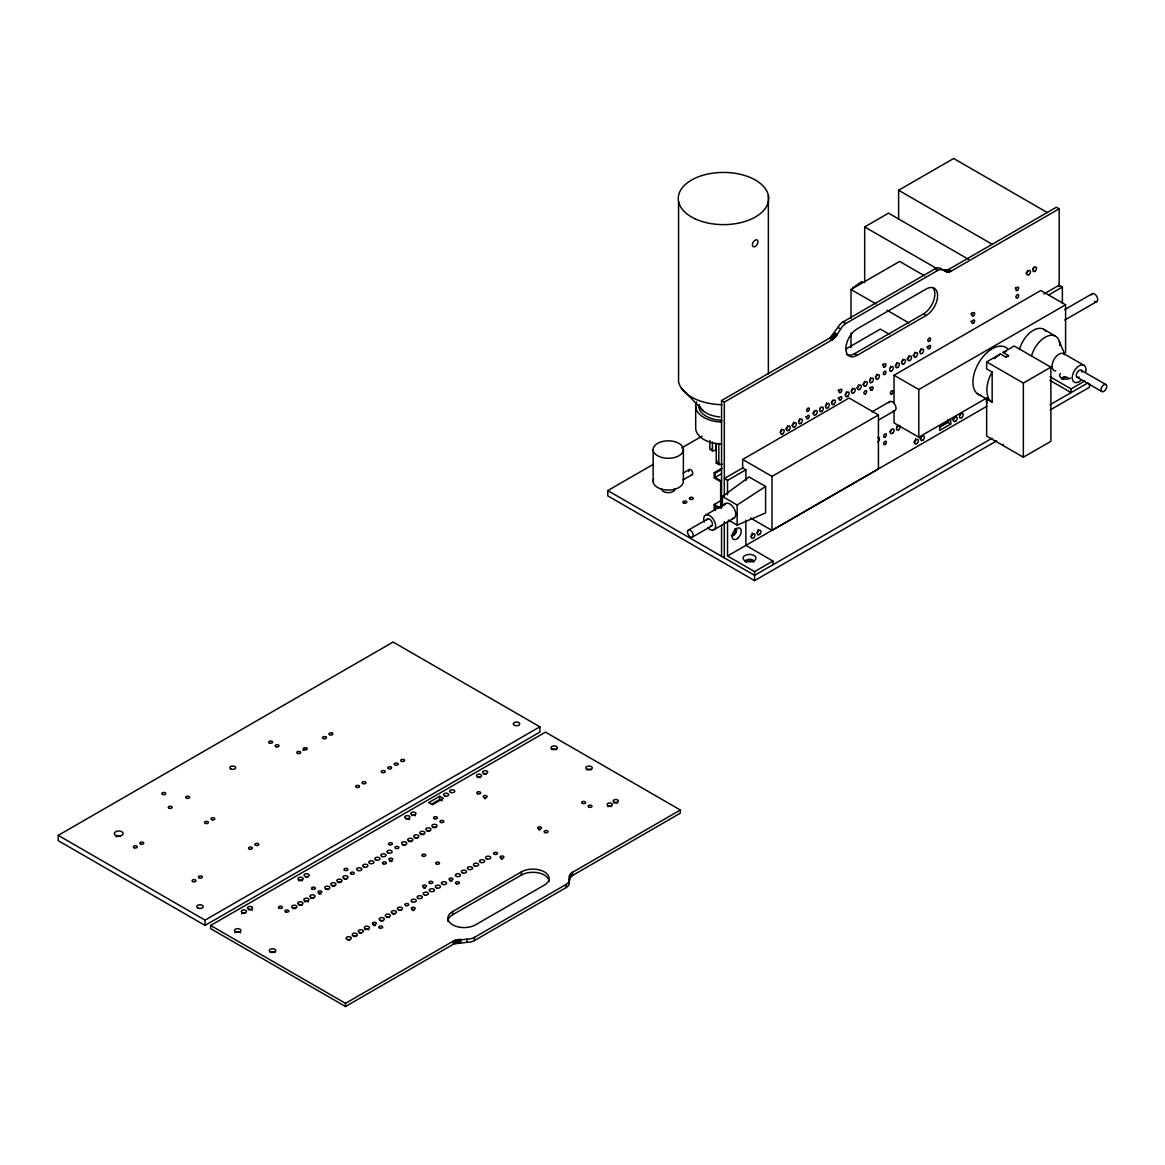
<?xml version="1.0" encoding="UTF-8"?>
<svg xmlns="http://www.w3.org/2000/svg" width="1165" height="1165" viewBox="0 0 1165 1165"><rect width="100%" height="100%" fill="white"/><g stroke="black" fill="none" stroke-linecap="round" stroke-linejoin="round"><path stroke-width="1.5" d="M569.175 883.361L569.612 875.483L571.869 872.672L680.345 810.01L680.345 813.185L571.869 875.847L569.612 878.658L569.175 883.361A10.383 6 0 0 1 566.132 887.599L474.388 940.577A10.383 6 0 0 1 467.049 942.325L454.015 943.883L345.495 1006.516L210.632 928.651L210.632 925.476L545.482 732.144L680.345 810.01M722.329 464.049L718.82 464.587L716.257 463.117L717.203 461.092M992.158 372.072L990.731 374.606A27.246 15.728 -60 0 0 990.993 401.532L992.158 402.187L992.158 372.072L986.653 368.897L986.653 361.893L1000.415 353.942L1005.919 357.116L1008.555 355.602L1003.05 352.427L1014.176 345.99L1050.874 367.179L1050.874 441.331L1023.351 457.233L986.653 436.045L986.653 399.012M721.557 507.984L721.557 400.542L830.062 337.865L837.926 327.365A10.383 6 -60 0 1 843.111 321.889L934.854 268.926A10.383 6 -60 0 1 940.053 268.401L947.101 271.969L950.669 271.416L1059.174 208.812L1059.174 286.663M721.557 400.542L724.31 402.129L832.174 339.86L835.844 336.612L840.679 328.952A10.383 6 -60 0 1 845.863 323.477L937.607 270.513A10.383 6 -60 0 1 942.805 270.003L940.053 268.401M994.269 358.704L1000.415 353.942M852.678 287.886L862.013 281.435M722.475 506.586L722.475 496.523L749.08 476.936L765.594 486.46L765.594 512.95L737.154 525.124L728.343 520.041M737.154 525.124L737.154 504.998L765.594 486.46M1005.919 357.116L1008.555 355.602M898.623 219.297L898.623 190.259L953.669 158.484L1047.248 212.511M864.678 282.644L864.678 226.927L888.531 213.151L968.625 259.402M851.003 318.54L851.003 289.488L899.628 261.411L924.646 275.857M943.839 270.236L948.558 269.494L1056.422 207.21L1059.174 208.812M845.703 349.107L880.361 329.098L889.536 334.399M996.687 440.851L754.585 580.636L607.795 495.882L607.795 490.596L653.39 464.267M681.685 447.928L702.131 436.132M846.474 354.451A16.223 9.364 -60 0 0 854.586 353.65L923.394 313.924A16.223 9.364 -60 0 0 933.325 288.338M857.338 355.238L926.146 315.511A16.223 9.364 -60 0 0 937.607 295.648A16.223 9.364 -60 0 0 926.146 289.036L857.338 328.763A16.223 9.364 -60 0 0 845.863 348.626A16.223 9.364 -60 0 0 857.338 355.238L854.586 353.65M683.083 473.121L689.229 469.568M58.25 835.378L393.115 642.046L539.89 726.8L539.89 732.101L205.04 925.418L58.25 840.679L58.25 835.378L205.04 920.132L539.89 726.8M682.923 479.951L692.156 474.621M720.64 508.173L720.64 481.698L714.218 477.985L714.218 472.699L722.082 468.155M714.218 472.699L715.135 473.223L721.426 469.597M742.658 468.461L742.658 459.447L849.081 398.008L878.439 414.958L878.439 468.985L772.016 530.425L750.391 517.944M715.135 473.223L715.135 477.461L721.426 473.835M894.036 403.483L894.036 375.232L1040.826 290.493L1065.596 304.793L1065.596 352.456M1043.884 294.017L1059.174 285.192L1062.378 287.041L1062.378 303.25M745.877 469.786L742.658 467.922L724.31 478.524L727.528 480.373L745.877 469.786L745.877 480.577M1048.617 294.993L1062.378 287.041M871.944 411.886L889.827 401.546M718.994 508.29L715.135 506.061L715.135 510.299L714.218 509.775L714.218 504.474L722.082 499.931M894.036 375.232L918.806 389.532L1065.596 304.793M742.658 459.447L772.016 476.398L878.439 414.958M705.844 514.974L726.028 503.324M1064.664 309.613L1092.188 293.726M302.9 750.144L304.735 749.08M878.556 420.041L894.953 410.575M688.355 530.119L707.621 518.993M1064.694 320.084L1096.804 301.546M692.374 537.094L711.64 525.968M713.431 529.988L733.615 518.338M894.036 410.546L894.036 422.91L918.806 437.21L987.512 397.542M940.111 427.016L947.975 422.487L950.727 424.075L950.727 419.837L939.718 426.186L939.718 430.424L950.727 424.075M986.653 361.893L1023.351 383.067L1050.874 367.179M727.528 521.789L727.528 555.996L986.857 406.279M727.528 555.996L754.585 571.622L772.934 561.035L772.934 564.748M1050.044 376.746L1071.101 388.892L1084.863 380.955M991.968 438.288L754.585 575.335L607.795 490.596M1050.146 404.692L1087.921 382.892M1050.146 409.993L1089.45 387.304L1089.45 383.78M439.7 796.292L428.691 802.641L432.361 804.767L443.37 798.404L439.7 796.292L439.7 799.467L431.836 804.01M452.617 911.583L521.425 871.857A16.223 9.364 0 0 1 544.361 871.857A16.223 9.364 0 0 1 544.361 885.094L475.553 924.821A16.223 9.364 0 0 1 452.617 924.821A16.223 9.364 0 0 1 452.617 911.583L452.617 914.758A16.223 9.364 0 0 0 447.87 921.384M452.617 914.758L521.425 875.032A16.223 9.364 0 0 1 539.089 873.007A16.223 9.364 0 0 1 549.108 881.657M210.632 925.476L345.495 1003.342L454.015 940.708L467.049 939.15A10.383 6 0 0 0 474.388 937.388L566.132 884.424A10.383 6 0 0 0 569.175 880.187M1003.05 352.427L1006.225 351.524M709.864 440.501L709.864 449.326L712.427 450.811L715.936 450.272L715.936 443.21M898.623 190.259L992.201 244.286M948.558 269.494L951.31 271.081M947.917 269.829L950.669 271.416M947.276 270.091L950.028 271.678M946.65 270.295L949.402 271.882M946.053 270.426L948.805 272.013M945.456 270.484L948.208 272.071M944.888 270.469L947.64 272.057M944.349 270.382L947.101 271.969M943.373 270.003L946.592 271.824M1043.651 329.316L1055.577 336.19M864.678 226.927L936.922 268.634M934.854 268.926L937.607 270.513M1063.66 353.607L1083.829 365.257M1081.149 370.281L1105.92 384.581A4.019 2.315 -60 0 1 1104.638 390.814A4.019 2.315 -60 0 1 1101.158 388.804A4.019 2.315 -60 0 1 1105.92 384.581M1077.13 377.256L1101.901 391.557M1049.898 380.373L1071.101 392.605L1071.101 388.892M923.394 313.924L926.146 315.511M851.003 289.488L876.022 303.934M886.973 310.254L908.86 322.894M977.042 393.493L992.158 402.187M843.111 321.889L845.863 323.477M837.926 327.365L840.679 328.952M834.606 332.797L837.358 334.384M834.14 333.569L836.892 335.156M833.63 334.311L836.383 335.899M833.092 335.01L835.844 336.612M832.524 335.68L835.276 337.282M831.927 336.306L834.679 337.894M831.315 336.889L834.067 338.476M830.689 337.413L833.441 339M830.062 337.865L832.815 339.452M829.422 338.272L832.174 339.86M715.135 477.461L721.557 481.174M722.475 496.523L737.154 504.998M714.218 504.474L719.358 507.445M772.934 561.035L745.877 545.409L745.877 520.202M439.7 799.467L442.147 800.879M681.423 388.207L703.835 411.391M1059.364 341.593L1064.854 354.408M1023.351 383.067L1023.351 457.233M947.975 419.662L947.975 422.487M918.806 389.532L918.806 437.21M851.003 333.074L851.003 347.592M772.016 476.398L772.016 530.425M768.361 195.531L768.361 373.805M754.585 571.622L754.585 580.636M727.528 480.373L727.528 494.776M724.31 402.129L724.31 496.552M724.31 521.643L724.31 557.86M721.557 525.488L721.557 556.273M718.82 443.414L718.82 464.587M716.257 443.69L716.257 463.117M712.427 441.986L712.427 450.811M695.694 406.09L695.694 428.123A27.771 16.033 0 0 0 721.645 444.127M683.374 449.559A15.116 8.723 0 0 1 660.701 457.117A15.116 8.723 0 0 1 660.701 442.001A15.116 8.723 0 0 1 683.374 449.559L683.374 481.334A15.116 8.723 0 0 1 666.293 489.984A15.116 8.723 0 0 1 653.667 479.077M678.554 201.516L678.554 381.596A45.202 26.096 0 0 0 721.878 404.692M653.143 449.559L653.143 481.334M572.481 872.279L572.481 875.454M571.869 872.672L571.869 875.847M571.331 873.08L571.331 876.255M570.835 873.517L570.835 876.706M570.428 873.983L570.428 877.158M570.078 874.464L570.078 877.653M569.802 874.973L569.802 878.148M569.612 875.483L569.612 878.658M569.481 875.993L569.452 879.692M566.132 884.424L566.132 887.599M521.425 871.857L521.425 875.032M474.388 937.388L474.388 940.577M467.049 939.15L467.049 942.325M460.685 939.31L460.685 942.485M459.782 939.325L459.782 942.514M458.894 939.398L458.894 942.572M458.005 939.514L458.005 942.689M457.146 939.674L457.146 942.849M456.301 939.864L456.301 943.053M455.5 940.111L455.5 943.286M454.743 940.388L454.743 943.563M454.015 940.708L454.015 943.883M453.345 941.058L453.345 944.247M345.495 1003.342L345.495 1006.516M205.04 920.132L205.04 925.418M1019.477 349.456A20.752 11.985 -60 0 1 1031.986 331.137A20.752 11.985 -60 0 1 1045.981 331.472M1031.404 356.344A20.752 11.985 -60 0 1 1047.743 336.015A20.752 11.985 -60 0 1 1059.873 345.699M1055.708 370.994A9.728 5.621 -60 0 1 1053.932 359.592A9.728 5.621 -60 0 1 1064.795 354.539M1081.135 380.212A9.728 5.621 -60 0 1 1072.31 378.669A9.728 5.621 -60 0 1 1079.504 365.621A9.728 5.621 -60 0 1 1085.838 371.693M1079.139 377.052A4.019 2.315 -60 0 1 1076.285 375.407A4.019 2.315 -60 0 1 1079.139 370.485A4.019 2.315 -60 0 1 1081.979 372.13M980.639 395.474A27.246 15.728 -60 0 1 978.425 363.407A27.246 15.728 -60 0 1 1007.346 348.51M1003.458 444.666A3.888 2.243 0 0 1 1002.759 444.244M1091.372 294.934A4.543 2.621 60 0 1 1094.998 294.264A4.543 2.621 60 0 1 1097.692 299.755A4.543 2.621 60 0 1 1094.547 301.371M719.883 416.939A24.45 14.111 0 0 1 699.175 404.59M721.645 422.094A27.771 16.033 0 0 1 696.641 401.94M721.849 420.288A24.654 14.228 0 0 1 698.811 406.09M712.456 449.69A1.82 1.048 0 0 1 711.611 449.049A1.951 1.121 0 0 0 712.398 449.763M365.067 929.787A2.592 1.5 0 0 1 368.737 929.787M359.548 933.049A2.592 1.5 0 0 1 361.514 932.903M353.49 936.543A2.592 1.5 0 0 1 356.082 936.543M348.058 939.893A2.592 1.5 0 0 1 350.039 940.038M380.46 920.976A2.592 1.5 0 0 1 383.067 920.976M386.518 917.481A2.592 1.5 0 0 1 389.11 917.481M392.576 913.972A2.592 1.5 0 0 1 395.168 913.972M398.634 910.477A2.592 1.5 0 0 1 401.226 910.477M344.185 879.051A2.592 1.5 0 0 1 346.777 879.051M338.127 882.546A2.592 1.5 0 0 1 340.719 882.546M332.069 886.041A2.592 1.5 0 0 1 334.675 886.041M326.025 889.536A2.592 1.5 0 0 1 328.617 889.536M310.618 898.361A2.592 1.5 0 0 1 313.749 898.113M304.56 901.856A2.592 1.5 0 0 1 308.23 901.856M299.041 905.103A2.592 1.5 0 0 1 302.186 905.351M292.998 908.598A2.592 1.5 0 0 1 295.59 908.598M433.176 827.674A2.592 1.5 0 0 1 435.768 827.674M427.118 831.169A2.592 1.5 0 0 1 429.71 831.169M421.06 834.664A2.592 1.5 0 0 1 423.652 834.664M415.002 838.159A2.592 1.5 0 0 1 417.609 838.159M408.959 841.654A2.592 1.5 0 0 1 411.551 841.654M402.901 845.149A2.592 1.5 0 0 1 405.493 845.149M241.665 913.87A2.592 1.5 0 0 1 245.218 913.331M248.669 909.821A2.592 1.5 0 0 1 252.222 910.375M412.075 815.485A2.592 1.5 0 0 1 415.206 815.733M406.017 818.98A2.592 1.5 0 0 1 409.556 819.534M298.735 880.856A2.592 1.5 0 0 1 302.405 880.856M305.958 876.968A2.592 1.5 0 0 1 307.924 877.114M607.868 806.617A2.592 1.5 0 0 1 611.538 806.617M613.926 803.122A2.592 1.5 0 0 1 617.596 803.122M270.309 952.46A3.247 1.879 0 0 1 274.896 952.519M234.893 932.743A3.247 1.879 0 0 1 240.5 932.743M586.767 769.759A3.247 1.879 0 0 1 591.354 769.759M551.904 749.619A3.247 1.879 0 0 1 556.491 749.619M483.825 774.07A2.592 1.5 0 0 1 486.417 774.07M477.767 777.565A2.592 1.5 0 0 1 480.359 777.565M318.919 894.152A1.951 1.121 0 0 1 320.856 894.152M373.353 925.578A1.951 1.121 0 0 1 375.305 925.578M412.454 910.491A1.951 1.121 0 0 1 413.939 910.462M450.389 881.235A1.951 1.121 0 0 1 451.874 881.293M389.663 861.561A1.951 1.121 0 0 1 392.037 861.576M423.783 888.254A1.951 1.121 0 0 1 425.283 888.283M501.503 859.173A1.951 1.121 0 0 1 502.508 859.173M539.118 830.048A1.951 1.121 0 0 1 540.123 830.048M484.582 798.622A1.951 1.121 0 0 1 485.587 798.593M876.692 374.285A2.592 1.5 -60 0 1 875.337 377.111M870.634 377.78A2.592 1.5 -60 0 1 869.716 380.14M864.576 381.275A2.592 1.5 -60 0 1 862.741 384.45M858.532 384.77A2.592 1.5 -60 0 1 856.697 387.945M852.474 388.265A2.592 1.5 -60 0 1 851.105 391.105M846.416 391.76A2.592 1.5 -60 0 1 845.062 394.6M877.609 437.691A2.592 1.5 -60 0 1 879.444 438.739A2.592 1.5 -60 0 1 877.609 441.928M832.596 400.294A2.592 1.5 -60 0 1 832.407 400.906M832.116 401.517A2.592 1.5 -60 0 1 831.3 402.537M826.538 402.697A2.592 1.5 -60 0 1 825.242 406.032M820.48 407.284A2.592 1.5 -60 0 1 819.621 409.061M814.422 410.779A2.592 1.5 -60 0 1 812.66 413.371M799.627 418.774A2.592 1.5 -60 0 1 798.709 421.147M793.569 422.269A2.592 1.5 -60 0 1 791.734 425.458M787.525 425.764A2.592 1.5 -60 0 1 785.691 428.953M781.467 429.259A2.592 1.5 -60 0 1 780.099 432.099M897.356 425.764A2.592 1.5 -60 0 1 896.511 427.555M891.312 429.259A2.592 1.5 -60 0 1 889.536 431.851M920.874 348.772A2.592 1.5 -60 0 1 919.957 351.146M914.816 352.267A2.592 1.5 -60 0 1 912.981 355.456M908.773 355.762A2.592 1.5 -60 0 1 906.938 358.951M902.715 359.257A2.592 1.5 -60 0 1 901.346 362.097M896.657 362.752A2.592 1.5 -60 0 1 895.303 365.592M890.599 366.261A2.592 1.5 -60 0 1 889.681 368.621M758.182 529.391A2.592 1.5 -60 0 1 756.886 532.74M752.124 532.886A2.592 1.5 -60 0 1 750.828 536.235M921.588 436.147A2.592 1.5 -60 0 1 919.811 438.739M915.53 438.55A2.592 1.5 -60 0 1 913.753 442.234M1027.647 270.673A2.592 1.5 -60 0 1 1025.87 273.265M1033.69 267.178A2.592 1.5 -60 0 1 1032.845 268.969M734.634 528.954A3.247 1.879 -60 0 1 735.479 532.085A3.247 1.879 -60 0 1 732.334 534.851M960.208 414.361A2.592 1.5 -60 0 1 959.538 415.526M954.15 417.856A2.592 1.5 -60 0 1 952.562 419.837M987.337 402.653A2.592 1.5 -60 0 1 987.337 398.983M805.918 416.531A1.951 1.121 -60 0 1 805.583 416.881M838.392 397.775A1.951 1.121 -60 0 1 838.057 398.124M838.771 389.751A1.951 1.121 -60 0 1 838.203 390.566M883.07 363.975A1.951 1.121 -60 0 1 882.575 364.849M870.182 387.144A1.951 1.121 -60 0 1 869.673 388.018M971.202 321.103A1.951 1.121 -60 0 1 970.867 321.453M927.165 346.529A1.951 1.121 -60 0 1 926.83 346.879M971.697 312.817A1.951 1.121 -60 0 1 970.867 314.04M1015.734 287.391A1.951 1.121 -60 0 1 1015.239 288.265M116.005 836.834A4.412 2.548 0 0 1 120.374 836.485M675.074 488.761A6.815 3.932 0 0 1 668.259 492.693A6.815 3.932 0 0 1 661.458 488.761M688.704 471.563A2.913 1.689 60 0 1 690.161 469.48A2.913 1.689 60 0 1 692.694 472.626A2.913 1.689 60 0 1 691.224 474.708M724.237 505.188A8.432 4.864 60 0 1 733.877 508.144A8.432 4.864 60 0 1 732.29 518.527M704.213 522.211A8.432 4.864 60 0 1 708.655 515.119A8.432 4.864 60 0 1 715.572 526.565A8.432 4.864 60 0 1 707.548 527.73M706.893 520.041A4.019 2.315 60 0 1 711.64 521.323A4.019 2.315 60 0 1 710.373 526.085M888.866 402.872A5.184 3 60 0 1 895.026 404.634A5.184 3 60 0 1 893.293 410.692M1070.635 378.028A6.48 3.743 0 0 1 1062.101 378.363A6.48 3.743 0 0 1 1060.427 373.514M1061.635 379.091A4.412 2.548 0 0 1 1064.912 376.63M745.134 561.836A4.412 2.548 0 0 1 749.546 559.287A4.412 2.548 0 0 1 753.959 561.836M736.193 528.546A4.412 2.548 -60 0 1 735.392 533.657A4.412 2.548 -60 0 1 731.285 535.725M746.357 562.185A3.247 1.879 0 0 1 749.328 559.957A3.247 1.879 0 0 1 752.779 561.952M1062.844 379.411A3.247 1.879 0 0 1 1064.3 377.518A3.247 1.879 0 0 1 1067.912 377.576M891.997 370.674L891.516 371.023A2.592 1.5 -60 0 1 889.681 369.96A2.592 1.5 -60 0 1 891.516 366.786L891.997 366.582A2.592 1.5 -60 0 1 893.351 367.849A2.592 1.5 -60 0 1 891.997 370.674M403.964 759.653L403.556 759.478A1.951 1.121 0 0 0 400.644 760.352A1.951 1.121 0 0 0 403.25 761.502A1.951 1.121 0 0 0 403.964 759.653M332.258 733.193L331.85 733.018A1.951 1.121 0 0 0 328.938 733.892A1.951 1.121 0 0 0 331.544 735.042A1.951 1.121 0 0 0 332.258 733.193M397.542 763.366L397.134 763.192A1.951 1.121 0 0 0 394.221 764.065A1.951 1.121 0 0 0 396.828 765.216A1.951 1.121 0 0 0 397.542 763.366M325.836 736.906L325.428 736.717A1.951 1.121 0 0 0 322.516 737.605A1.951 1.121 0 0 0 325.122 738.756A1.951 1.121 0 0 0 325.836 736.906M391.018 767.123L390.625 766.949A1.951 1.121 0 0 0 387.712 767.822A1.951 1.121 0 0 0 390.319 768.973A1.951 1.121 0 0 0 391.018 767.123M384.596 770.837L384.202 770.648A1.951 1.121 0 0 0 381.29 771.536A1.951 1.121 0 0 0 383.897 772.686A1.951 1.121 0 0 0 384.596 770.837M306.57 748.017L306.162 747.843A1.951 1.121 0 0 0 303.25 748.716A1.951 1.121 0 0 0 305.856 749.881A1.951 1.121 0 0 0 306.57 748.017M300.148 751.731L299.74 751.556A1.951 1.121 0 0 0 296.827 752.43A1.951 1.121 0 0 0 299.434 753.58A1.951 1.121 0 0 0 300.148 751.731M365.329 781.948L364.936 781.773A1.951 1.121 0 0 0 362.024 782.647A1.951 1.121 0 0 0 364.63 783.812A1.951 1.121 0 0 0 365.329 781.948M358.907 785.661L358.514 785.487A1.951 1.121 0 0 0 355.602 786.36A1.951 1.121 0 0 0 358.208 787.511A1.951 1.121 0 0 0 358.907 785.661M695.359 218.962A45.202 26.096 0 0 0 768.172 202.346A45.202 26.096 0 0 0 706.835 174.255A45.202 26.096 0 0 0 695.359 218.962M755.153 246.485A3.888 2.286 -59.2 0 0 757.57 240.369A3.888 2.286 -59.2 0 0 752.736 243.077A3.888 2.286 -59.2 0 0 755.153 246.485M718.193 463.088A1.82 1.048 0 0 0 719.3 463.583A1.951 1.121 0 0 1 718.077 463.131M442.671 884.468A2.592 1.5 0 0 0 446.559 883.172A2.592 1.5 0 0 0 442.671 881.876A2.592 1.5 0 0 0 442.671 884.468M436.613 887.978A2.592 1.5 0 0 0 440.501 886.667A2.592 1.5 0 0 0 436.613 885.371A2.592 1.5 0 0 0 436.613 887.978M430.555 891.473A2.592 1.5 0 0 0 434.443 890.177A2.592 1.5 0 0 0 430.555 888.866A2.592 1.5 0 0 0 430.555 891.473M424.497 894.968A2.592 1.5 0 0 0 428.4 893.671A2.592 1.5 0 0 0 424.497 892.361A2.592 1.5 0 0 0 424.497 894.968M418.439 898.463A2.592 1.5 0 0 0 422.342 897.167A2.592 1.5 0 0 0 418.439 895.87A2.592 1.5 0 0 0 418.439 898.463M412.395 901.958A2.592 1.5 0 0 0 416.284 900.662A2.592 1.5 0 0 0 412.395 899.365A2.592 1.5 0 0 0 412.395 901.958M388.222 853.042A2.592 1.5 0 0 0 392.11 851.746A2.592 1.5 0 0 0 388.222 850.45A2.592 1.5 0 0 0 388.222 853.042M382.164 856.537A2.592 1.5 0 0 0 386.052 855.241A2.592 1.5 0 0 0 382.164 853.945A2.592 1.5 0 0 0 382.164 856.537M376.106 860.032A2.592 1.5 0 0 0 380.008 858.736A2.592 1.5 0 0 0 376.106 857.44A2.592 1.5 0 0 0 376.106 860.032M370.062 863.527A2.592 1.5 0 0 0 373.95 862.231A2.592 1.5 0 0 0 370.062 860.935A2.592 1.5 0 0 0 370.062 863.527M364.004 867.022A2.592 1.5 0 0 0 367.892 865.726A2.592 1.5 0 0 0 364.004 864.43A2.592 1.5 0 0 0 364.004 867.022M357.946 870.517A2.592 1.5 0 0 0 361.834 869.221A2.592 1.5 0 0 0 357.946 867.925A2.592 1.5 0 0 0 357.946 870.517M398.634 909.894A2.592 1.5 0 0 0 402.522 908.598A2.592 1.5 0 0 0 398.634 907.302A2.592 1.5 0 0 0 398.634 909.894M392.576 913.389A2.592 1.5 0 0 0 396.464 912.093A2.592 1.5 0 0 0 392.576 910.797A2.592 1.5 0 0 0 392.576 913.389M386.518 916.884A2.592 1.5 0 0 0 390.406 915.588A2.592 1.5 0 0 0 386.518 914.292A2.592 1.5 0 0 0 386.518 916.884M380.46 920.394A2.592 1.5 0 0 0 384.363 919.083A2.592 1.5 0 0 0 380.46 917.787A2.592 1.5 0 0 0 380.46 920.394M344.185 878.468A2.592 1.5 0 0 0 348.073 877.172A2.592 1.5 0 0 0 344.185 875.876A2.592 1.5 0 0 0 344.185 878.468M338.127 881.963A2.592 1.5 0 0 0 342.015 880.667A2.592 1.5 0 0 0 338.127 879.371A2.592 1.5 0 0 0 338.127 881.963M332.069 885.458A2.592 1.5 0 0 0 335.971 884.162A2.592 1.5 0 0 0 332.069 882.866A2.592 1.5 0 0 0 332.069 885.458M326.025 888.953A2.592 1.5 0 0 0 329.913 887.657A2.592 1.5 0 0 0 326.025 886.361A2.592 1.5 0 0 0 326.025 888.953M365.606 928.971A2.592 1.5 0 0 0 369.494 927.675A2.592 1.5 0 0 0 365.606 926.379A2.592 1.5 0 0 0 365.606 928.971M359.548 932.466A2.592 1.5 0 0 0 363.436 931.17A2.592 1.5 0 0 0 359.548 929.874A2.592 1.5 0 0 0 359.548 932.466M353.49 935.961A2.592 1.5 0 0 0 357.378 934.665A2.592 1.5 0 0 0 353.49 933.369A2.592 1.5 0 0 0 353.49 935.961M347.432 939.456A2.592 1.5 0 0 0 351.335 938.16A2.592 1.5 0 0 0 347.432 936.864A2.592 1.5 0 0 0 347.432 939.456M310.618 897.298A2.592 1.5 0 0 0 314.958 896.628A2.592 1.5 0 0 0 311.783 894.793A2.592 1.5 0 0 0 310.618 897.298M305.099 901.026A2.592 1.5 0 0 0 309.002 899.73A2.592 1.5 0 0 0 305.099 898.433A2.592 1.5 0 0 0 305.099 901.026M299.041 904.521A2.592 1.5 0 0 0 302.944 903.225A2.592 1.5 0 0 0 299.041 901.928A2.592 1.5 0 0 0 299.041 904.521M292.998 908.016A2.592 1.5 0 0 0 296.886 906.72A2.592 1.5 0 0 0 292.998 905.423A2.592 1.5 0 0 0 292.998 908.016M433.176 827.092A2.592 1.5 0 0 0 437.064 825.796A2.592 1.5 0 0 0 433.176 824.5A2.592 1.5 0 0 0 433.176 827.092M427.118 830.587A2.592 1.5 0 0 0 431.006 829.291A2.592 1.5 0 0 0 427.118 827.995A2.592 1.5 0 0 0 427.118 830.587M421.06 834.082A2.592 1.5 0 0 0 424.963 832.786A2.592 1.5 0 0 0 421.06 831.49A2.592 1.5 0 0 0 421.06 834.082M415.002 837.577A2.592 1.5 0 0 0 418.905 836.281A2.592 1.5 0 0 0 415.002 834.985A2.592 1.5 0 0 0 415.002 837.577M408.959 841.072A2.592 1.5 0 0 0 412.847 839.776A2.592 1.5 0 0 0 408.959 838.48A2.592 1.5 0 0 0 408.959 841.072M402.901 844.567A2.592 1.5 0 0 0 406.789 843.271A2.592 1.5 0 0 0 402.901 841.975A2.592 1.5 0 0 0 402.901 844.567M486.853 858.969A2.592 1.5 0 0 0 490.742 857.673A2.592 1.5 0 0 0 486.853 856.377A2.592 1.5 0 0 0 486.853 858.969M480.796 862.464A2.592 1.5 0 0 0 484.684 861.168A2.592 1.5 0 0 0 480.796 859.872A2.592 1.5 0 0 0 480.796 862.464M474.738 865.959A2.592 1.5 0 0 0 478.64 864.663A2.592 1.5 0 0 0 474.738 863.367A2.592 1.5 0 0 0 474.738 865.959M468.694 869.454A2.592 1.5 0 0 0 472.582 868.158A2.592 1.5 0 0 0 468.694 866.862A2.592 1.5 0 0 0 468.694 869.454M462.636 872.949A2.592 1.5 0 0 0 466.524 871.653A2.592 1.5 0 0 0 462.636 870.357A2.592 1.5 0 0 0 462.636 872.949M456.578 876.444A2.592 1.5 0 0 0 460.466 875.148A2.592 1.5 0 0 0 456.578 873.852A2.592 1.5 0 0 0 456.578 876.444M248.669 909.239A2.592 1.5 0 0 0 252.557 907.943A2.592 1.5 0 0 0 248.669 906.647A2.592 1.5 0 0 0 248.669 909.239M242.611 912.734A2.592 1.5 0 0 0 246.514 911.438A2.592 1.5 0 0 0 242.611 910.142A2.592 1.5 0 0 0 242.611 912.734M412.075 814.903A2.592 1.5 0 0 0 415.963 813.607A2.592 1.5 0 0 0 412.075 812.311A2.592 1.5 0 0 0 412.075 814.903M406.017 818.398A2.592 1.5 0 0 0 409.905 817.102A2.592 1.5 0 0 0 406.017 815.806A2.592 1.5 0 0 0 406.017 818.398M305.332 876.531A2.592 1.5 0 0 0 309.22 875.235A2.592 1.5 0 0 0 305.332 873.939A2.592 1.5 0 0 0 305.332 876.531M299.274 880.026A2.592 1.5 0 0 0 303.162 878.73A2.592 1.5 0 0 0 299.274 877.434A2.592 1.5 0 0 0 299.274 880.026M608.407 805.787A2.592 1.5 0 0 0 612.295 804.491A2.592 1.5 0 0 0 608.407 803.195A2.592 1.5 0 0 0 608.407 805.787M613.926 802.059A2.592 1.5 0 0 0 618.265 801.389A2.592 1.5 0 0 0 615.091 799.554A2.592 1.5 0 0 0 613.926 802.059M270.877 952.227A3.247 1.879 0 0 0 275.799 950.684A3.247 1.879 0 0 0 270.994 948.994A3.247 1.879 0 0 0 270.877 952.227M236.073 932.131A3.247 1.879 0 0 0 240.937 930.5A3.247 1.879 0 0 0 236.073 928.884A3.247 1.879 0 0 0 236.073 932.131M587.451 769.526A3.247 1.879 0 0 0 592.315 767.895A3.247 1.879 0 0 0 587.451 766.279A3.247 1.879 0 0 0 587.451 769.526M551.904 749.095A3.247 1.879 0 0 0 557.336 748.25A3.247 1.879 0 0 0 553.36 745.964A3.247 1.879 0 0 0 551.904 749.095M450.884 792.506A2.592 1.5 0 0 0 454.772 791.21A2.592 1.5 0 0 0 450.884 789.899A2.592 1.5 0 0 0 450.884 792.506M444.826 796.001A2.592 1.5 0 0 0 448.714 794.705A2.592 1.5 0 0 0 444.826 793.409A2.592 1.5 0 0 0 444.826 796.001M483.825 773.487A2.592 1.5 0 0 0 487.713 772.191A2.592 1.5 0 0 0 483.825 770.895A2.592 1.5 0 0 0 483.825 773.487M477.767 776.982A2.592 1.5 0 0 0 481.655 775.686A2.592 1.5 0 0 0 477.767 774.39A2.592 1.5 0 0 0 477.767 776.982M436.627 864.153A1.951 1.121 0 0 0 439.54 863.178A1.951 1.121 0 0 0 436.627 862.217A1.951 1.121 0 0 0 436.627 864.153M422.866 856.217A1.951 1.121 0 0 0 425.778 855.241A1.951 1.121 0 0 0 422.866 854.265A1.951 1.121 0 0 0 422.866 856.217M395.954 848.44A1.951 1.121 0 0 0 398.867 847.465A1.951 1.121 0 0 0 395.954 846.489A1.951 1.121 0 0 0 395.954 848.44M389.532 844.727A1.951 1.121 0 0 0 392.445 843.751A1.951 1.121 0 0 0 389.532 842.79A1.951 1.121 0 0 0 389.532 844.727M351.393 874.172A1.951 1.121 0 0 0 354.306 873.197A1.951 1.121 0 0 0 351.393 872.221A1.951 1.121 0 0 0 351.393 874.172M344.724 870.357A1.951 1.121 0 0 0 347.869 869.658A1.951 1.121 0 0 0 345.233 868.435A1.951 1.121 0 0 0 344.724 870.357M318.919 892.914A1.951 1.121 0 0 0 321.831 891.939A1.951 1.121 0 0 0 318.919 890.977A1.951 1.121 0 0 0 318.919 892.914M312.176 889.084A1.951 1.121 0 0 0 315.365 888.458A1.951 1.121 0 0 0 312.846 887.177A1.951 1.121 0 0 0 312.176 889.084M373.353 924.355A1.951 1.121 0 0 0 376.28 923.379A1.951 1.121 0 0 0 373.353 922.403A1.951 1.121 0 0 0 373.353 924.355M379.47 927.923A1.951 1.121 0 0 0 382.659 927.311A1.951 1.121 0 0 0 380.14 926.015A1.951 1.121 0 0 0 379.47 927.923M405.828 905.598A1.951 1.121 0 0 0 408.755 904.623A1.951 1.121 0 0 0 405.828 903.661A1.951 1.121 0 0 0 405.828 905.598M412.075 909.239A1.951 1.121 0 0 0 415.162 908.467A1.951 1.121 0 0 0 412.454 907.302A1.951 1.121 0 0 0 412.075 909.239M449.69 879.954A1.951 1.121 0 0 0 452.894 879.357A1.951 1.121 0 0 0 450.389 878.046A1.951 1.121 0 0 0 449.69 879.954M456.432 883.798A1.951 1.121 0 0 0 459.36 882.822A1.951 1.121 0 0 0 456.432 881.861A1.951 1.121 0 0 0 456.432 883.798M423.245 887.002A1.951 1.121 0 0 0 426.405 886.303A1.951 1.121 0 0 0 423.783 885.08A1.951 1.121 0 0 0 423.245 887.002M383.445 863.964A1.951 1.121 0 0 0 386.358 862.988A1.951 1.121 0 0 0 383.445 862.013A1.951 1.121 0 0 0 383.445 863.964M389.634 860.178A1.951 1.121 0 0 0 392.765 859.435A1.951 1.121 0 0 0 390.1 858.241A1.951 1.121 0 0 0 389.634 860.178M429.929 883.39A1.951 1.121 0 0 0 432.841 882.415A1.951 1.121 0 0 0 429.929 881.439A1.951 1.121 0 0 0 429.929 883.39M582.384 803.384A1.951 1.121 0 0 0 585.558 802.743A1.951 1.121 0 0 0 583.01 801.462A1.951 1.121 0 0 0 582.384 803.384M538.638 828.927A1.951 1.121 0 0 0 541.565 827.951A1.951 1.121 0 0 0 538.638 826.975A1.951 1.121 0 0 0 538.638 828.927M494.601 854.353A1.951 1.121 0 0 0 497.528 853.377A1.951 1.121 0 0 0 494.601 852.401A1.951 1.121 0 0 0 494.601 854.353M501.023 858.052A1.951 1.121 0 0 0 503.95 857.09A1.951 1.121 0 0 0 501.023 856.115A1.951 1.121 0 0 0 501.023 858.052M545.06 832.64A1.951 1.121 0 0 0 547.987 831.664A1.951 1.121 0 0 0 545.06 830.689A1.951 1.121 0 0 0 545.06 832.64M589.097 807.214A1.951 1.121 0 0 0 592.024 806.238A1.951 1.121 0 0 0 589.097 805.263A1.951 1.121 0 0 0 589.097 807.214M483.868 797.355A1.951 1.121 0 0 0 487.072 796.758A1.951 1.121 0 0 0 484.582 795.447A1.951 1.121 0 0 0 483.868 797.355M477.577 793.714A1.951 1.121 0 0 0 480.679 792.943A1.951 1.121 0 0 0 477.985 791.778A1.951 1.121 0 0 0 477.577 793.714M440.923 822.475A1.951 1.121 0 0 0 443.85 821.5A1.951 1.121 0 0 0 440.923 820.524A1.951 1.121 0 0 0 440.923 822.475M434.501 818.762A1.951 1.121 0 0 0 437.428 817.786A1.951 1.121 0 0 0 434.501 816.825A1.951 1.121 0 0 0 434.501 818.762M279.061 908.103A1.951 1.121 0 0 0 282.323 907.593A1.951 1.121 0 0 0 279.935 906.224A1.951 1.121 0 0 0 279.061 908.103M285.891 911.991A1.951 1.121 0 0 0 288.803 911.015A1.951 1.121 0 0 0 285.891 910.04A1.951 1.121 0 0 0 285.891 911.991M878.09 378.712A2.592 1.5 -60 0 0 878.905 374.693A2.592 1.5 -60 0 0 875.832 377.416A2.592 1.5 -60 0 0 878.09 378.712M872.032 382.207A2.592 1.5 -60 0 0 872.847 378.188A2.592 1.5 -60 0 0 869.774 380.911A2.592 1.5 -60 0 0 872.032 382.207M865.974 385.702A2.592 1.5 -60 0 0 866.789 381.683A2.592 1.5 -60 0 0 863.731 384.406A2.592 1.5 -60 0 0 865.974 385.702M859.916 389.197A2.592 1.5 -60 0 0 860.746 385.178A2.592 1.5 -60 0 0 857.673 387.901A2.592 1.5 -60 0 0 859.916 389.197M853.858 392.692A2.592 1.5 -60 0 0 854.688 388.673A2.592 1.5 -60 0 0 851.615 391.396A2.592 1.5 -60 0 0 853.858 392.692M847.814 396.187A2.592 1.5 -60 0 0 848.63 392.168A2.592 1.5 -60 0 0 845.557 394.891A2.592 1.5 -60 0 0 847.814 396.187M801.025 423.201A2.592 1.5 -60 0 0 801.84 419.182A2.592 1.5 -60 0 0 798.768 421.905A2.592 1.5 -60 0 0 801.025 423.201M794.967 426.696A2.592 1.5 -60 0 0 795.782 422.677A2.592 1.5 -60 0 0 792.724 425.4A2.592 1.5 -60 0 0 794.967 426.696M788.909 430.191A2.592 1.5 -60 0 0 789.739 426.172A2.592 1.5 -60 0 0 786.666 428.895A2.592 1.5 -60 0 0 788.909 430.191M782.851 433.686A2.592 1.5 -60 0 0 783.681 429.667A2.592 1.5 -60 0 0 780.608 432.39A2.592 1.5 -60 0 0 782.851 433.686M815.879 414.624A2.592 1.5 -60 0 0 816.709 410.604A2.592 1.5 -60 0 0 813.636 413.327A2.592 1.5 -60 0 0 815.879 414.624M821.937 411.129A2.592 1.5 -60 0 0 822.767 407.109A2.592 1.5 -60 0 0 819.694 409.818A2.592 1.5 -60 0 0 821.937 411.129M827.995 407.634A2.592 1.5 -60 0 0 828.81 403.6A2.592 1.5 -60 0 0 825.752 406.323A2.592 1.5 -60 0 0 827.995 407.634M834.053 404.124A2.592 1.5 -60 0 0 834.868 400.105A2.592 1.5 -60 0 0 831.795 402.828A2.592 1.5 -60 0 0 834.053 404.124M922.272 353.199A2.592 1.5 -60 0 0 923.088 349.18A2.592 1.5 -60 0 0 920.03 351.903A2.592 1.5 -60 0 0 922.272 353.199M916.214 356.694A2.592 1.5 -60 0 0 917.044 352.675A2.592 1.5 -60 0 0 913.972 355.398A2.592 1.5 -60 0 0 916.214 356.694M910.156 360.189A2.592 1.5 -60 0 0 910.986 356.17A2.592 1.5 -60 0 0 907.914 358.893A2.592 1.5 -60 0 0 910.156 360.189M904.098 363.684A2.592 1.5 -60 0 0 904.928 359.665A2.592 1.5 -60 0 0 901.856 362.388A2.592 1.5 -60 0 0 904.098 363.684M898.055 367.179A2.592 1.5 -60 0 0 898.87 363.16A2.592 1.5 -60 0 0 895.798 365.883A2.592 1.5 -60 0 0 898.055 367.179M898.812 429.608A2.592 1.5 -60 0 0 899.642 425.589A2.592 1.5 -60 0 0 896.569 428.312A2.592 1.5 -60 0 0 898.812 429.608M892.769 433.103A2.592 1.5 -60 0 0 893.584 429.084A2.592 1.5 -60 0 0 890.511 431.807A2.592 1.5 -60 0 0 892.769 433.103M753.58 537.822A2.592 1.5 -60 0 0 754.396 533.803A2.592 1.5 -60 0 0 751.338 536.526A2.592 1.5 -60 0 0 753.58 537.822M759.638 534.327A2.592 1.5 -60 0 0 760.454 530.308A2.592 1.5 -60 0 0 757.381 533.031A2.592 1.5 -60 0 0 759.638 534.327M923.044 439.991A2.592 1.5 -60 0 0 923.86 435.972A2.592 1.5 -60 0 0 920.787 438.695A2.592 1.5 -60 0 0 923.044 439.991M916.986 443.486A2.592 1.5 -60 0 0 917.802 439.467A2.592 1.5 -60 0 0 914.729 442.19A2.592 1.5 -60 0 0 916.986 443.486M1029.088 274.518A2.592 1.5 -60 0 0 1029.918 270.498A2.592 1.5 -60 0 0 1026.846 273.222A2.592 1.5 -60 0 0 1029.088 274.518M1035.146 271.023A2.592 1.5 -60 0 0 1035.976 267.003A2.592 1.5 -60 0 0 1032.904 269.727A2.592 1.5 -60 0 0 1035.146 271.023M955.795 421.075A2.592 1.5 -60 0 0 956.611 417.055A2.592 1.5 -60 0 0 953.538 419.779A2.592 1.5 -60 0 0 955.795 421.075M961.839 417.58A2.592 1.5 -60 0 0 962.669 413.56A2.592 1.5 -60 0 0 959.596 416.284A2.592 1.5 -60 0 0 961.839 417.58M892.099 393.77A1.951 1.121 -60 0 0 892.71 390.756A1.951 1.121 -60 0 0 890.41 392.809A1.951 1.121 -60 0 0 892.099 393.77M885.371 436.86A1.951 1.121 -60 0 0 885.997 433.846A1.951 1.121 -60 0 0 883.696 435.885A1.951 1.121 -60 0 0 885.371 436.86M885.371 444.273A1.951 1.121 -60 0 0 885.997 441.258A1.951 1.121 -60 0 0 883.696 443.297A1.951 1.121 -60 0 0 885.371 444.273M808.335 418.468A1.951 1.121 -60 0 0 808.947 415.454A1.951 1.121 -60 0 0 806.646 417.492A1.951 1.121 -60 0 0 808.335 418.468M808.248 411.114A1.951 1.121 -60 0 0 809.005 408.07A1.951 1.121 -60 0 0 806.675 409.964A1.951 1.121 -60 0 0 808.248 411.114M840.606 392.459A1.951 1.121 -60 0 0 841.567 389.387A1.951 1.121 -60 0 0 839.193 391.061A1.951 1.121 -60 0 0 840.606 392.459M840.81 399.712A1.951 1.121 -60 0 0 841.421 396.697A1.951 1.121 -60 0 0 839.12 398.736A1.951 1.121 -60 0 0 840.81 399.712M884.919 374.271A1.951 1.121 -60 0 0 885.662 371.227A1.951 1.121 -60 0 0 883.332 373.15A1.951 1.121 -60 0 0 884.919 374.271M884.992 366.786A1.951 1.121 -60 0 0 885.604 363.771A1.951 1.121 -60 0 0 883.303 365.825A1.951 1.121 -60 0 0 884.992 366.786M865.537 393.77A1.951 1.121 -60 0 0 866.381 390.712A1.951 1.121 -60 0 0 864.022 392.518A1.951 1.121 -60 0 0 865.537 393.77M872.09 389.955A1.951 1.121 -60 0 0 872.716 386.94A1.951 1.121 -60 0 0 870.415 388.979A1.951 1.121 -60 0 0 872.09 389.955M929.583 341.054A1.951 1.121 -60 0 0 930.194 338.039A1.951 1.121 -60 0 0 927.893 340.078A1.951 1.121 -60 0 0 929.583 341.054M929.583 348.466A1.951 1.121 -60 0 0 930.194 345.452A1.951 1.121 -60 0 0 927.893 347.49A1.951 1.121 -60 0 0 929.583 348.466M973.62 315.628A1.951 1.121 -60 0 0 974.231 312.613A1.951 1.121 -60 0 0 971.93 314.652A1.951 1.121 -60 0 0 973.62 315.628M973.62 323.04A1.951 1.121 -60 0 0 974.231 320.026A1.951 1.121 -60 0 0 971.93 322.064A1.951 1.121 -60 0 0 973.62 323.04M1017.657 290.202A1.951 1.121 -60 0 0 1018.268 287.187A1.951 1.121 -60 0 0 1015.967 289.226A1.951 1.121 -60 0 0 1017.657 290.202M1017.555 297.701A1.951 1.121 -60 0 0 1018.341 294.643A1.951 1.121 -60 0 0 1015.996 296.522A1.951 1.121 -60 0 0 1017.555 297.701M116.049 835.582A4.412 2.548 0 0 0 123.097 833.863A4.412 2.548 0 0 0 116.995 831.198A4.412 2.548 0 0 0 116.049 835.582M231.296 769.162A2.913 1.689 0 0 0 235.68 767.706A2.913 1.689 0 0 0 231.296 766.235A2.913 1.689 0 0 0 231.296 769.162M162.838 794.545A1.951 1.121 0 0 0 165.765 793.569A1.951 1.121 0 0 0 162.838 792.593A1.951 1.121 0 0 0 162.838 794.545M169.245 808.335A1.951 1.121 0 0 0 172.158 807.36A1.951 1.121 0 0 0 169.245 806.384A1.951 1.121 0 0 0 169.245 808.335M186.72 798.243A1.951 1.121 0 0 0 189.647 797.268A1.951 1.121 0 0 0 186.72 796.292A1.951 1.121 0 0 0 186.72 798.243M269.275 742.906A1.951 1.121 0 0 0 272.537 742.411A1.951 1.121 0 0 0 270.149 741.027A1.951 1.121 0 0 0 269.275 742.906M276.105 746.794A1.951 1.121 0 0 0 279.017 745.818A1.951 1.121 0 0 0 276.105 744.857A1.951 1.121 0 0 0 276.105 746.794M134.397 847.843A1.951 1.121 0 0 0 137.31 846.868A1.951 1.121 0 0 0 134.397 845.892A1.951 1.121 0 0 0 134.397 847.843M140.819 844.13A1.951 1.121 0 0 0 143.732 843.154A1.951 1.121 0 0 0 140.819 842.179A1.951 1.121 0 0 0 140.819 844.13M205.491 823.466A1.951 1.121 0 0 0 208.404 822.49A1.951 1.121 0 0 0 205.491 821.514A1.951 1.121 0 0 0 205.491 823.466M211.914 819.752A1.951 1.121 0 0 0 214.826 818.777A1.951 1.121 0 0 0 211.914 817.815A1.951 1.121 0 0 0 211.914 819.752M198.181 908.176A3.247 1.879 0 0 0 203.234 906.749A3.247 1.879 0 0 0 198.56 904.943A3.247 1.879 0 0 0 198.181 908.176M514.61 725.416A3.247 1.879 0 0 0 519.721 724.062A3.247 1.879 0 0 0 515.134 722.198A3.247 1.879 0 0 0 514.61 725.416M192.72 881.57A1.951 1.121 0 0 0 195.909 880.929A1.951 1.121 0 0 0 193.375 879.662A1.951 1.121 0 0 0 192.72 881.57M199.142 877.857A1.951 1.121 0 0 0 202.331 877.23A1.951 1.121 0 0 0 199.797 875.949A1.951 1.121 0 0 0 199.142 877.857M249.194 848.965A1.951 1.121 0 0 0 252.383 848.338A1.951 1.121 0 0 0 249.849 847.057A1.951 1.121 0 0 0 249.194 848.965M255.616 845.251A1.951 1.121 0 0 0 258.805 844.625A1.951 1.121 0 0 0 256.271 843.344A1.951 1.121 0 0 0 255.616 845.251M687.525 531.968A4.019 2.315 60 0 0 691.792 537.269A4.019 2.315 60 0 0 691.792 531.575A4.019 2.315 60 0 0 687.525 531.968M746.299 561.37A6.48 3.743 0 0 0 756.027 558.122A6.48 3.743 0 0 0 746.299 554.875A6.48 3.743 0 0 0 746.299 561.37M737.882 538.186A6.48 3.743 -60 0 0 739.935 528.138A6.48 3.743 -60 0 0 732.261 534.939A6.48 3.743 -60 0 0 737.882 538.186M683.942 503.047A1.951 1.121 0 0 0 686.855 502.071A1.951 1.121 0 0 0 683.942 501.096A1.951 1.121 0 0 0 683.942 503.047M690.364 499.348A1.951 1.121 0 0 0 693.277 498.372A1.951 1.121 0 0 0 690.364 497.397A1.951 1.121 0 0 0 690.364 499.348"/></g></svg>
